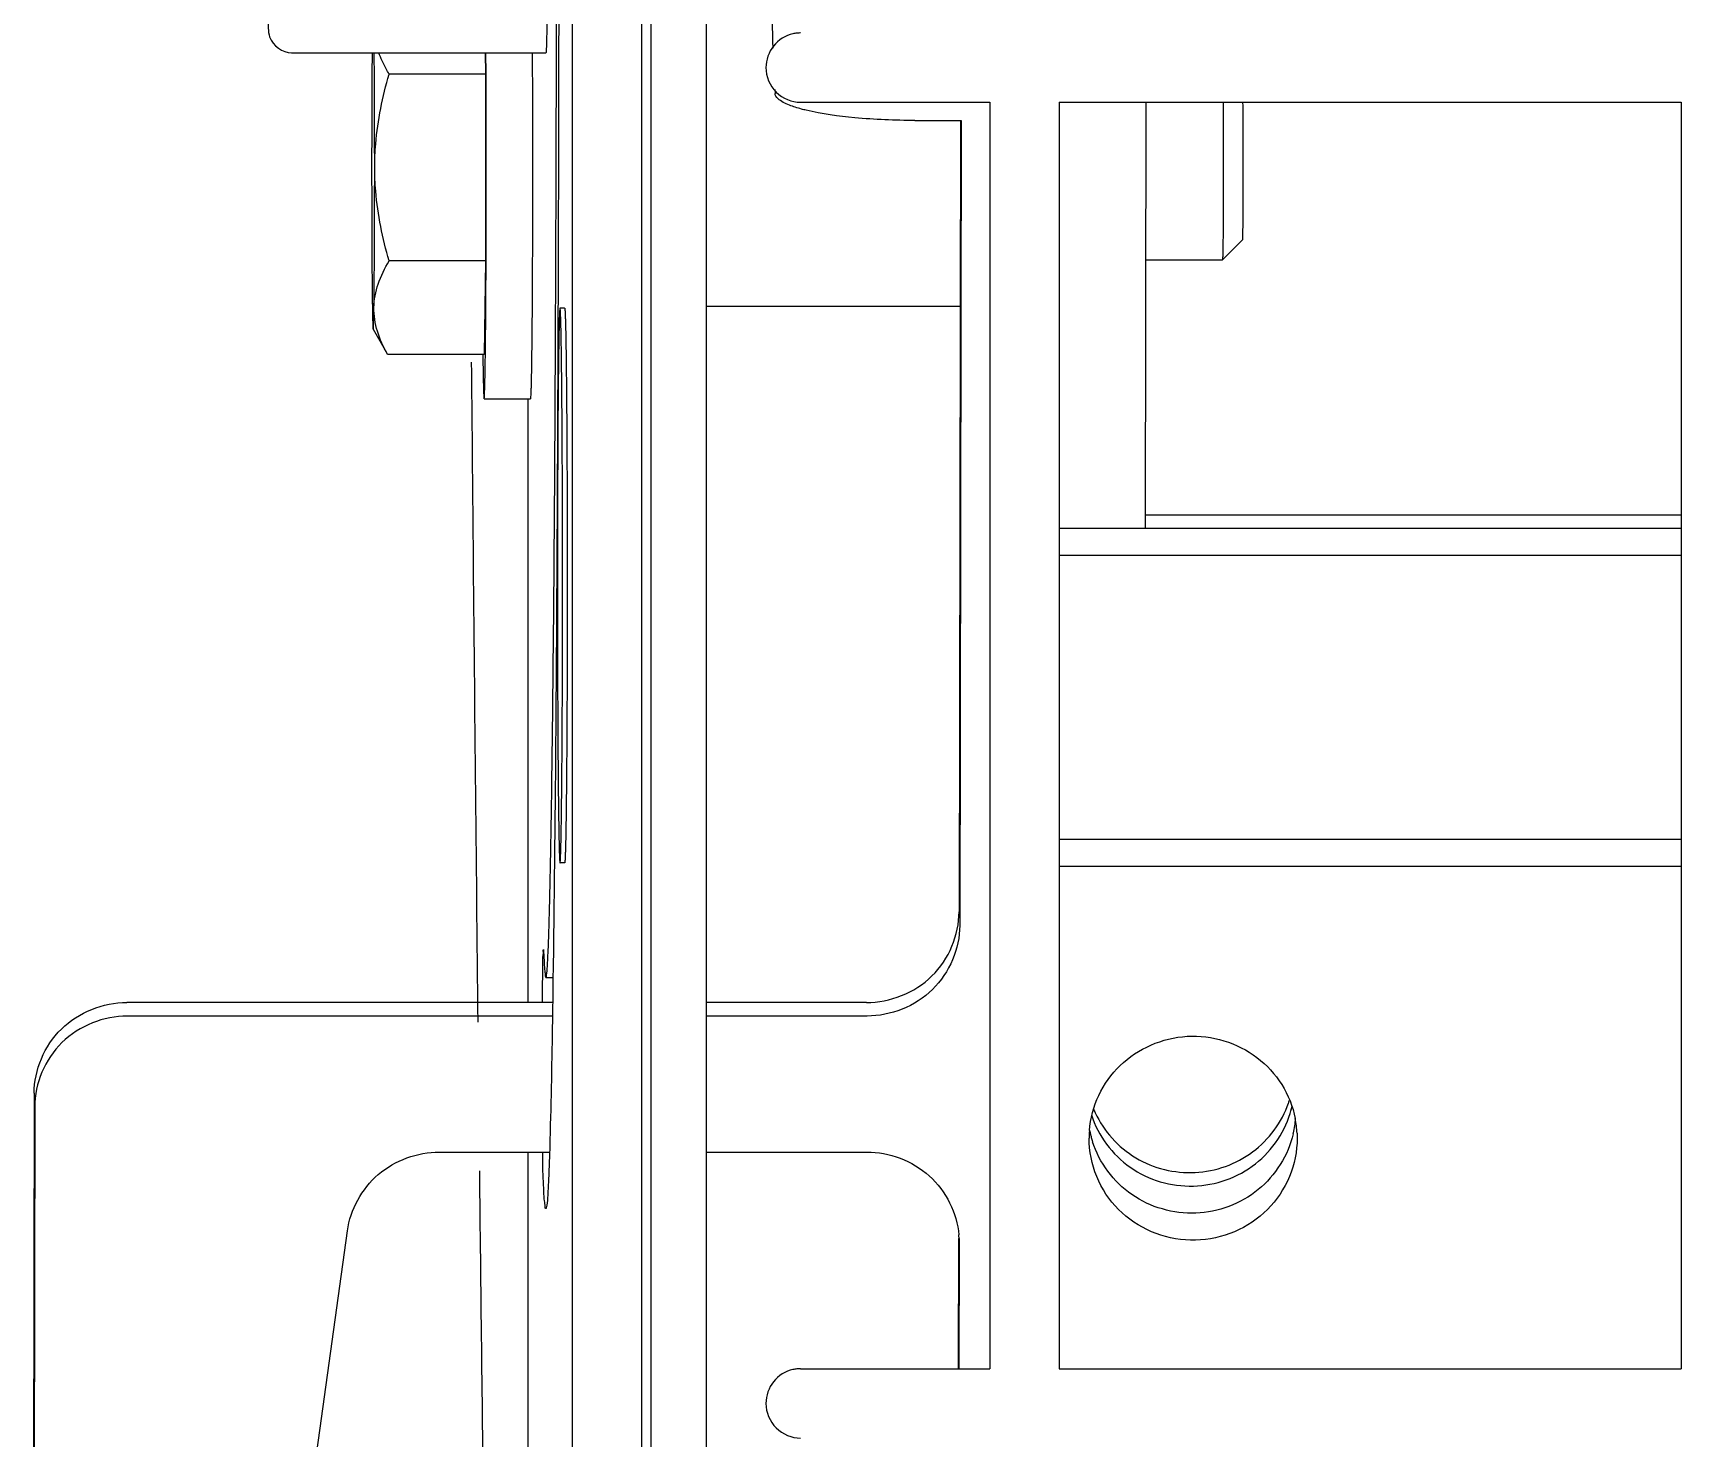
# Model space of a CAD drawing. Header units: millimetres. Extents: x 6781 to 13993, y -7973 to 4183.
# Drawn here: x 8723.26 to 8758.91, y -4946.59 to -4916.2 of the extents above; entities that cross this region are included whole.
import ezdxf

# ---------------------------------------------------------------- set-up
doc = ezdxf.new("R2010")
doc.units = ezdxf.units.MM
doc.header["$LTSCALE"] = 307.34
doc.layers.get('0').update_dxf_attribs({"linetype": 'CONTINUOUS'})

msp = doc.modelspace()

# ---------------------------------------------------------------- linework, layer by layer
at = {"color": 0, "linetype": 'Continuous'}
for p, q in [((8736.62893, -5003.6059), (8736.62893, -4739.6059)), ((8737.82887, -5004.6059), (8737.82887, -4739.6059)), ((8734.92419, -4880.15517), (8734.92373, -4977.90515)), ((8736.42412, -4880.15517), (8736.42366, -4977.90515)), ((8728.85519, -4916.62419), (8734.35495, -4916.62419)), ((8733.04431, -4916.62419), (8733.05176, -4917.08518)), ((8733.06175, -4917.08049), (8733.05957, -4916.61924)), ((8734.05953, -4916.61924), (8734.06048, -4916.80482)), ((8734.06048, -4916.80482), (8734.06071, -4916.85417)), ((8733.05176, -4917.08518), (8730.96445, -4917.08517)), ((8733.05176, -4917.08518), (8733.05176, -4921.12663)), ((8734.06071, -4916.85417), (8734.06187, -4917.1199)), ((8739.30745, -4917.41886), (8739.3114, -4917.50295)), ((8739.86549, -4917.6959), (8743.95857, -4917.6959)), ((8743.95857, -4917.6959), (8743.95857, -4945.0859)), ((8745.45857, -4917.6959), (8745.45857, -4945.0859)), ((8745.45857, -4917.6959), (8758.90792, -4917.6959)), ((8747.32213, -4926.9151), (8747.33923, -4917.6959)), ((8758.90792, -4917.6959), (8758.90792, -4945.0859)), ((8742.33872, -4918.08776), (8743.33867, -4918.08776)), ((8743.32441, -4918.08773), (8743.29267, -4935.20483)), ((8743.33867, -4918.08776), (8743.30639, -4935.49724)), ((8749.41853, -4920.67634), (8748.98908, -4921.10582)), ((8733.05176, -4921.12663), (8730.96445, -4921.12664)), ((8733.05176, -4921.12663), (8733.01911, -4923.14736)), ((8734.06071, -4921.35761), (8734.06048, -4921.40609)), ((8734.06187, -4921.09189), (8734.06071, -4921.35761)), ((8747.3329, -4921.10591), (8748.98891, -4921.10591)), ((8733.05569, -4922.20856), (8733.05626, -4922.1291)), ((8733.05626, -4922.1291), (8733.05643, -4922.10519)), ((8734.7607, -4922.14627), (8734.6607, -4922.14627)), ((8737.82887, -4922.10591), (8743.31696, -4922.10591)), ((8730.61868, -4922.60545), (8730.90993, -4923.11)), ((8730.61869, -4922.60545), (8730.61921, -4922.60591)), ((8733.01911, -4923.14736), (8730.93181, -4923.14736)), ((8733.01911, -4924.10591), (8734.01906, -4924.10591)), ((8733.96306, -4924.1059), (8733.963, -4937.16647)), ((8758.90792, -4926.6227), (8747.32267, -4926.6227)), ((8758.90792, -4926.9151), (8745.45857, -4926.9151)), ((8758.90792, -4927.49991), (8745.45857, -4927.49991)), ((8745.45857, -4933.63001), (8758.90792, -4933.63001)), ((8734.7607, -4934.14627), (8734.6607, -4934.14627)), ((8745.45857, -4934.21482), (8758.90792, -4934.21482)), ((8734.30151, -4936.02034), (8734.30635, -4936.07523)), ((8734.28641, -4936.61231), (8734.28733, -4936.53371)), ((8734.35495, -4936.62419), (8734.50853, -4936.62419)), ((8734.5014, -4937.16647), (8725.28981, -4937.16647)), ((8734.49685, -4937.45887), (8725.30354, -4937.45887)), ((8741.28912, -4937.16647), (8737.82887, -4937.16647)), ((8741.30284, -4937.45887), (8737.82887, -4937.45887)), ((8723.28626, -4939.1281), (8723.2608, -4952.85952)), ((8723.29999, -4939.4205), (8723.27453, -4953.15193)), ((8746.10713, -4940.20397), (8746.10481, -4940.09971)), ((8750.6023, -4939.99545), (8750.60461, -4940.09971)), ((8732.04882, -4940.40132), (8734.43191, -4940.40132)), ((8733.96299, -4940.40132), (8733.96295, -4947.62571)), ((8737.82887, -4940.40132), (8741.29739, -4940.40132)), ((8728.50524, -4953.41118), (8730.0633, -4942.10369)), ((8743.27957, -4942.27069), (8743.27435, -4945.0859)), ((8743.29366, -4942.36295), (8743.28861, -4945.0859)), ((8743.29162, -4942.27071), (8743.29366, -4942.36295)), ((8739.86549, -4945.0859), (8743.95857, -4945.0859)), ((8745.45857, -4945.0859), (8758.90792, -4945.0859))]:
    msp.add_line(p, q, dxfattribs=at)
for centre, radius, start, end in [((8748.21825, -4938.63605), 2.18303, 202.275004, 204.842294), ((8748.36145, -4938.6323), 2.17464, 340.956942, 342.737813), ((8748.38513, -4938.92777), 2.16423, 344.593904, 345.564396), ((8748.38289, -4938.92664), 2.16669, 345.244208, 346.406594), ((8748.37952, -4938.92633), 2.17002, 345.564458, 346.75019), ((8748.38615, -4938.92744), 2.16333, 346.40682, 346.708203), ((8748.2659, -4940.1039), 2.16109, 175.588009, 179.888874), ((8748.23995, -4939.51989), 2.16243, 191.167793, 193.089608), ((8748.40006, -4939.50946), 2.17716, 347.342087, 355.575084), ((8748.43049, -4940.09685), 2.17416, 2.673048, 11.178188), ((8748.23903, -4939.52004), 2.1615, 193.014209, 195.073921), ((8748.24682, -4939.51793), 2.16957, 195.074355, 197.693798), ((8748.41276, -4939.51205), 2.16419, 346.730547, 347.335014), ((8741.36799, -4942.3601), 1.92569, 2.660385, 4.93754)]:
    msp.add_arc(centre, radius, start, end, dxfattribs=at)
for points, knots in [([(8728.31954, -4914.00131), (8728.32143, -4914.32806), (8728.32574, -4914.8923), (8728.33335, -4915.53602), (8728.34183, -4915.9069), (8728.34809, -4916.10351), (8728.37655, -4916.41742), (8728.66013, -4916.62419), (8728.85519, -4916.62419)], [0, 0, 0, 0, 0.34168248, 0.58998622, 0.67332074, 0.72941201, 0.79602995, 1, 1, 1, 1]), ([(8734.35497, -4936.62419), (8734.36425, -4936.62412), (8734.36607, -4936.57224), (8734.3805, -4936.51083), (8734.3873, -4936.37363), (8734.40433, -4936.10705), (8734.42029, -4935.63808), (8734.44029, -4934.9352), (8734.45887, -4934.03829), (8734.47716, -4932.9584), (8734.49443, -4931.70301), (8734.51719, -4929.71019), (8734.54134, -4926.86986), (8734.56352, -4923.11037), (8734.57918, -4918.97448), (8734.58483, -4916.1056), (8734.58649, -4914.63059)], [0, 0, 0, 0, 0.00126526, 0.00479847, 0.01064356, 0.01879607, 0.04195113, 0.07409084, 0.1149465, 0.16419059, 0.2214137, 0.28615065, 0.43597786, 0.60876443, 0.79884946, 1, 1, 1, 1]), ([(8734.63342, -4914.62928), (8734.63282, -4915.2711), (8734.62969, -4917.78655), (8734.62352, -4920.302), (8734.61695, -4922.17562)], [0, 0, 0, 0, 0.25515058, 1, 1, 1, 1]), ([(8739.23752, -4914.63798), (8739.2391, -4914.86198), (8739.24602, -4915.49206), (8739.2466, -4916.12255), (8739.26565, -4916.52827)], [0, 0, 0, 0, 0.35547576, 1, 1, 1, 1]), ([(8734.39026, -4914.89117), (8734.3883, -4915.135), (8734.38295, -4915.55957), (8734.37951, -4916.05704), (8734.36792, -4916.34528), (8734.37168, -4916.49936), (8734.35277, -4916.56295), (8734.36464, -4916.62439), (8734.35494, -4916.62413)], [0, 0, 0, 0, 0.42191893, 0.73791785, 0.8514975, 0.93354051, 0.9832152, 1, 1, 1, 1]), ([(8739.6986, -4916.2147), (8739.53765, -4916.25147), (8739.23175, -4916.44043), (8739.11552, -4916.78073), (8739.11552, -4916.9459)], [0, 0, 0, 0, 0.49990628, 1, 1, 1, 1]), ([(8739.86549, -4916.19596), (8739.83745, -4916.19596), (8739.78134, -4916.19909), (8739.72593, -4916.20846), (8739.6986, -4916.2147)], [0, 0, 0, 0, 0.50004798, 1, 1, 1, 1]), ([(8730.59624, -4916.61853), (8730.59457, -4916.7958), (8730.58841, -4917.62492), (8730.58656, -4918.45406), (8730.58656, -4919.10591)], [0, 0, 0, 0, 0.21381731, 1, 1, 1, 1]), ([(8730.65186, -4919.10591), (8730.65186, -4918.87684), (8730.65104, -4918.04771), (8730.64784, -4917.21857), (8730.64218, -4916.61853)], [0, 0, 0, 0, 0.27626686, 1, 1, 1, 1]), ([(8730.96445, -4917.08517), (8730.94213, -4917.04756), (8730.85765, -4916.89925), (8730.78496, -4916.74381), (8730.74172, -4916.62442)], [0, 0, 0, 0, 0.25618924, 1, 1, 1, 1]), ([(8730.65186, -4919.10591), (8730.65186, -4918.93497), (8730.68078, -4918.25181), (8730.82243, -4917.57715), (8730.96445, -4917.08517)], [0, 0, 0, 0, 0.25027039, 1, 1, 1, 1]), ([(8733.06175, -4921.13134), (8733.06312, -4920.80125), (8733.06705, -4919.45097), (8733.06597, -4918.10067), (8733.06175, -4917.08049)], [0, 0, 0, 0, 0.24446461, 1, 1, 1, 1]), ([(8734.06187, -4917.1199), (8734.06252, -4917.27936), (8734.06481, -4917.94174), (8734.06571, -4918.60413), (8734.06571, -4919.10705)], [0, 0, 0, 0, 0.24073786, 1, 1, 1, 1]), ([(8739.11552, -4916.9459), (8739.11552, -4917.13726), (8739.27552, -4917.53592), (8739.67418, -4917.69583), (8739.86549, -4917.69583)], [0, 0, 0, 0, 0.50006362, 1, 1, 1, 1]), ([(8739.62186, -4917.75727), (8739.57678, -4917.73941), (8739.45899, -4917.68709), (8739.31551, -4917.59058), (8739.3114, -4917.50295)], [0, 0, 0, 0, 0.35594572, 1, 1, 1, 1]), ([(8739.98383, -4917.86777), (8739.94966, -4917.85952), (8739.8274, -4917.82831), (8739.70651, -4917.7908), (8739.62186, -4917.75727)], [0, 0, 0, 0, 0.2785333, 1, 1, 1, 1]), ([(8742.33872, -4918.08776), (8741.90371, -4918.08776), (8741.11444, -4918.05473), (8740.32846, -4917.95099), (8739.98383, -4917.86777)], [0, 0, 0, 0, 0.5509626, 1, 1, 1, 1]), ([(8749.0021, -4917.69139), (8749.00356, -4917.84783), (8749.00576, -4918.18764), (8749.00748, -4918.72208), (8749.00774, -4919.28932), (8749.00672, -4919.76068), (8749.00508, -4920.11762), (8749.00356, -4920.3565), (8749.00172, -4920.5685), (8748.99971, -4920.74914), (8748.99728, -4920.89433), (8748.9955, -4920.9921), (8748.99311, -4921.04986), (8748.99266, -4921.07848), (8748.98998, -4921.09487), (8748.9907, -4921.10419), (8748.98908, -4921.10582)], [0, 0, 0, 0, 0.13744506, 0.29854239, 0.46952591, 0.63578493, 0.71265351, 0.78311356, 0.84565129, 0.89892256, 0.94178476, 0.9733197, 0.98461911, 0.99285425, 0.99798268, 1, 1, 1, 1]), ([(8749.42474, -4917.6904), (8749.42946, -4917.93369), (8749.43146, -4918.34488), (8749.43327, -4918.93065), (8749.43301, -4919.35681), (8749.43205, -4919.6933), (8749.43097, -4919.92562), (8749.42953, -4920.13491), (8749.42789, -4920.31536), (8749.42577, -4920.46169), (8749.42431, -4920.56079), (8749.42208, -4920.61951), (8749.42187, -4920.64868), (8749.41912, -4920.66525), (8749.42015, -4920.67473), (8749.41853, -4920.67634)], [0, 0, 0, 0, 0.24446269, 0.41307137, 0.58847631, 0.67258466, 0.75111768, 0.82187029, 0.88285569, 0.9323633, 0.96900497, 0.98216406, 0.99175363, 0.99770477, 1, 1, 1, 1]), ([(8730.58656, -4919.10591), (8730.58656, -4919.40786), (8730.58817, -4920.41824), (8730.59144, -4921.42866), (8730.60288, -4922.13699)], [0, 0, 0, 0, 0.2988566, 1, 1, 1, 1]), ([(8730.63554, -4922.13699), (8730.63853, -4921.9516), (8730.6496, -4920.94127), (8730.65186, -4919.93087), (8730.65186, -4919.10591)], [0, 0, 0, 0, 0.18351606, 1, 1, 1, 1]), ([(8730.96445, -4921.12664), (8730.82243, -4920.63466), (8730.68078, -4919.96001), (8730.65186, -4919.27685), (8730.65186, -4919.10591)], [0, 0, 0, 0, 0.74972968, 1, 1, 1, 1]), ([(8734.06571, -4919.10705), (8734.06571, -4919.27685), (8734.06539, -4919.93847), (8734.06386, -4920.60008), (8734.06187, -4921.09189)], [0, 0, 0, 0, 0.25664408, 1, 1, 1, 1]), ([(8730.63554, -4922.13699), (8730.63833, -4921.96403), (8730.70903, -4921.60667), (8730.87041, -4921.2851), (8730.96445, -4921.12664)], [0, 0, 0, 0, 0.48421604, 1, 1, 1, 1]), ([(8733.05643, -4922.10519), (8733.05697, -4922.0282), (8733.0591, -4921.70359), (8733.06073, -4921.37898), (8733.06175, -4921.13134)], [0, 0, 0, 0, 0.2371572, 1, 1, 1, 1]), ([(8734.06048, -4921.40609), (8734.05954, -4921.60045), (8734.05746, -4921.97129), (8734.05353, -4922.49739), (8734.04899, -4922.96032), (8734.0446, -4923.30256), (8734.04072, -4923.5384), (8734.03789, -4923.68482), (8734.03497, -4923.80985), (8734.03203, -4923.91306), (8734.02901, -4923.99359), (8734.02643, -4924.04707), (8734.02404, -4924.0775), (8734.02268, -4924.09296), (8734.02108, -4924.10022), (8734.02017, -4924.10591), (8734.01906, -4924.10591)], [0, 0, 0, 0, 0.21589736, 0.41190992, 0.58438695, 0.73011659, 0.79208085, 0.84638594, 0.89277346, 0.93103432, 0.96098547, 0.98249802, 0.99005735, 0.99547885, 0.99876941, 1, 1, 1, 1]), ([(8730.60288, -4922.13699), (8730.60395, -4922.20269), (8730.6061, -4922.31674), (8730.60916, -4922.4484), (8730.61238, -4922.52694), (8730.61377, -4922.56578), (8730.61661, -4922.58988), (8730.61688, -4922.60233), (8730.61869, -4922.60545)], [0, 0, 0, 0, 0.42034023, 0.73005554, 0.84179851, 0.92420294, 0.97694328, 1, 1, 1, 1]), ([(8730.61921, -4922.60591), (8730.62181, -4922.60591), (8730.62048, -4922.5903), (8730.62499, -4922.57309), (8730.62543, -4922.53283), (8730.6281, -4922.4822), (8730.62984, -4922.4153), (8730.6328, -4922.299), (8730.63445, -4922.20449), (8730.63554, -4922.13699)], [0, 0, 0, 0, 0.01660137, 0.06462611, 0.14422669, 0.25507873, 0.39674349, 0.56863953, 1, 1, 1, 1]), ([(8730.93181, -4923.14736), (8730.84273, -4922.98862), (8730.69122, -4922.66555), (8730.63276, -4922.30907), (8730.63554, -4922.13699)], [0, 0, 0, 0, 0.51403115, 1, 1, 1, 1]), ([(8734.6607, -4922.14627), (8734.65813, -4922.14627), (8734.65804, -4922.16102), (8734.65393, -4922.17807), (8734.65237, -4922.21677), (8734.64934, -4922.2659), (8734.64689, -4922.33081), (8734.64304, -4922.44436), (8734.63869, -4922.62067), (8734.63384, -4922.87148), (8734.62923, -4923.17314), (8734.62489, -4923.52266), (8734.62088, -4923.9167), (8734.61723, -4924.35146), (8734.61278, -4925.00013), (8734.6085, -4925.87852), (8734.60542, -4926.98942), (8734.60438, -4928.14476), (8734.60541, -4929.30016), (8734.60849, -4930.41123), (8734.61276, -4931.28983), (8734.61721, -4931.93872), (8734.62086, -4932.37368), (8734.62487, -4932.76794), (8734.62921, -4933.1177), (8734.63381, -4933.41963), (8734.63867, -4933.67071), (8734.64301, -4933.84724), (8734.64686, -4933.961), (8734.6493, -4934.02603), (8734.65236, -4934.07538), (8734.65387, -4934.11407), (8734.65807, -4934.13153), (8734.65805, -4934.14613), (8734.66067, -4934.14627)], [0, 0, 0, 0, 0.00064425, 0.00246291, 0.00547372, 0.00967356, 0.01505214, 0.02159782, 0.03812522, 0.05909784, 0.08431375, 0.11353075, 0.1464683, 0.18280888, 0.22220248, 0.3086078, 0.40236519, 0.49987318, 0.59738589, 0.69115746, 0.77758611, 0.81699455, 0.85335187, 0.88630795, 0.91554508, 0.94078251, 0.96177786, 0.97832894, 0.98488672, 0.99027755, 0.99448974, 0.99751297, 0.99934403, 1, 1, 1, 1]), ([(8734.6607, -4934.14627), (8734.66328, -4934.14627), (8734.66337, -4934.13153), (8734.66748, -4934.11448), (8734.66903, -4934.07578), (8734.67207, -4934.02665), (8734.67452, -4933.96174), (8734.67837, -4933.84818), (8734.68271, -4933.67188), (8734.68757, -4933.42107), (8734.69217, -4933.1194), (8734.69652, -4932.76989), (8734.70053, -4932.37585), (8734.70418, -4931.94109), (8734.70863, -4931.29242), (8734.7129, -4930.41403), (8734.71599, -4929.30313), (8734.71703, -4928.14778), (8734.71599, -4926.99239), (8734.71291, -4925.88132), (8734.70865, -4925.00272), (8734.70419, -4924.35383), (8734.70055, -4923.91887), (8734.69654, -4923.5246), (8734.6922, -4923.17485), (8734.6876, -4922.87292), (8734.68274, -4922.62184), (8734.6784, -4922.44531), (8734.67454, -4922.33155), (8734.6721, -4922.26652), (8734.66905, -4922.21717), (8734.66754, -4922.17848), (8734.66334, -4922.16102), (8734.66335, -4922.14642), (8734.66073, -4922.14628)], [0, 0, 0, 0, 0.00064425, 0.00246291, 0.00547372, 0.00967356, 0.01505214, 0.02159782, 0.03812522, 0.05909784, 0.08431375, 0.11353075, 0.1464683, 0.18280888, 0.22220248, 0.3086078, 0.40236519, 0.49987318, 0.59738589, 0.69115746, 0.77758611, 0.81699455, 0.85335187, 0.88630795, 0.91554508, 0.94078251, 0.96177786, 0.97832894, 0.98488672, 0.99027755, 0.99448974, 0.99751297, 0.99934403, 1, 1, 1, 1]), ([(8734.76073, -4922.14628), (8734.76335, -4922.14642), (8734.76333, -4922.16102), (8734.76753, -4922.17848), (8734.76904, -4922.21717), (8734.7721, -4922.26652), (8734.77454, -4922.33155), (8734.77839, -4922.44531), (8734.78274, -4922.62183), (8734.78759, -4922.87292), (8734.79219, -4923.17484), (8734.79653, -4923.5246), (8734.80055, -4923.91886), (8734.80419, -4924.35382), (8734.80864, -4925.00271), (8734.81291, -4925.88132), (8734.81599, -4926.99239), (8734.81703, -4928.14779), (8734.81598, -4929.30313), (8734.8129, -4930.41403), (8734.80863, -4931.29241), (8734.80417, -4931.94108), (8734.80053, -4932.37584), (8734.79651, -4932.76988), (8734.79217, -4933.1194), (8734.78757, -4933.42107), (8734.78271, -4933.67188), (8734.77836, -4933.84818), (8734.77452, -4933.96174), (8734.77207, -4934.02665), (8734.76903, -4934.07578), (8734.76747, -4934.11448), (8734.76337, -4934.13153), (8734.76328, -4934.14627), (8734.7607, -4934.14627)], [0, 0, 0, 0, 0.00065596, 0.00248702, 0.00551022, 0.00972239, 0.01511317, 0.02167091, 0.03822188, 0.05921713, 0.0844545, 0.11369161, 0.14664772, 0.18300511, 0.22241363, 0.30884252, 0.40261443, 0.50012732, 0.59763513, 0.69139218, 0.77779726, 0.81719078, 0.85353129, 0.88646882, 0.91568584, 0.9409018, 0.96187453, 0.97840204, 0.98494776, 0.99032637, 0.99452624, 0.99753708, 0.99935574, 1, 1, 1, 1]), ([(8733.04645, -4923.15688), (8733.04735, -4923.08657), (8733.05112, -4922.77047), (8733.05387, -4922.45435), (8733.05569, -4922.20856)], [0, 0, 0, 0, 0.22245414, 1, 1, 1, 1]), ([(8734.61695, -4922.17562), (8734.61196, -4923.59861), (8734.59047, -4928.43409), (8734.5572, -4933.2696), (8734.50885, -4936.68179)], [0, 0, 0, 0, 0.29427976, 1, 1, 1, 1]), ([(8732.99176, -4923.15691), (8732.9927, -4923.22918), (8732.99458, -4923.365), (8732.99772, -4923.55527), (8733.00097, -4923.71829), (8733.00432, -4923.85302), (8733.0073, -4923.94733), (8733.00987, -4924.00789), (8733.01158, -4924.04239), (8733.01345, -4924.06855), (8733.01485, -4924.08896), (8733.01695, -4924.09828), (8733.01769, -4924.10591), (8733.01911, -4924.10591)], [0, 0, 0, 0, 0.22824356, 0.428964, 0.60094905, 0.74313697, 0.8546682, 0.89871813, 0.93487264, 0.96307346, 0.98328906, 0.99553111, 1, 1, 1, 1]), ([(8733.01911, -4924.10591), (8733.02052, -4924.10591), (8733.02126, -4924.09828), (8733.02337, -4924.08896), (8733.02476, -4924.06855), (8733.02664, -4924.04239), (8733.02834, -4924.00789), (8733.03091, -4923.94733), (8733.03389, -4923.85301), (8733.03724, -4923.71828), (8733.04049, -4923.55525), (8733.04363, -4923.36498), (8733.04552, -4923.22916), (8733.04645, -4923.15688)], [0, 0, 0, 0, 0.00446886, 0.01671088, 0.03692647, 0.0651273, 0.10128171, 0.14533152, 0.25686271, 0.39905035, 0.57103543, 0.77175601, 1, 1, 1, 1]), ([(8732.74238, -4923.31625), (8732.75346, -4924.54204), (8732.7973, -4929.2996), (8732.84457, -4934.05713), (8732.88192, -4937.58885)], [0, 0, 0, 0, 0.25765051, 1, 1, 1, 1]), ([(8741.28912, -4937.16647), (8741.79825, -4937.16647), (8742.85349, -4936.75703), (8743.29174, -4935.70706), (8743.29267, -4935.20483)], [0, 0, 0, 0, 0.50341141, 1, 1, 1, 1]), ([(8743.30639, -4935.49724), (8743.30546, -4935.99947), (8742.86721, -4937.04943), (8741.81197, -4937.45887), (8741.30284, -4937.45887)], [0, 0, 0, 0, 0.49658847, 1, 1, 1, 1]), ([(8734.28733, -4936.53371), (8734.28822, -4936.46028), (8734.29357, -4936.33828), (8734.28568, -4936.16165), (8734.30825, -4936.09278), (8734.2906, -4936.01885), (8734.30151, -4936.02042)], [0, 0, 0, 0, 0.42889485, 0.74364115, 0.93565454, 1, 1, 1, 1]), ([(8734.30635, -4936.07523), (8734.30984, -4936.1551), (8734.31823, -4936.28788), (8734.32418, -4936.47293), (8734.34396, -4936.55339), (8734.3428, -4936.62429), (8734.35497, -4936.62419)], [0, 0, 0, 0, 0.43407191, 0.74564575, 0.93393028, 1, 1, 1, 1]), ([(8734.28193, -4937.15761), (8734.28223, -4937.1079), (8734.28342, -4936.92613), (8734.28496, -4936.74437), (8734.28641, -4936.61231)], [0, 0, 0, 0, 0.27347928, 1, 1, 1, 1]), ([(8734.50885, -4936.68179), (8734.50329, -4937.07399), (8734.48366, -4938.33436), (8734.46032, -4939.59476), (8734.43208, -4940.4626)], [0, 0, 0, 0, 0.31117029, 1, 1, 1, 1]), ([(8723.28626, -4939.1281), (8723.2872, -4938.62587), (8723.72544, -4937.5759), (8724.78068, -4937.16647), (8725.28981, -4937.16647)], [0, 0, 0, 0, 0.49658847, 1, 1, 1, 1]), ([(8725.30354, -4937.45887), (8724.79441, -4937.45887), (8723.73917, -4937.86831), (8723.30092, -4938.91827), (8723.29999, -4939.4205)], [0, 0, 0, 0, 0.50341141, 1, 1, 1, 1]), ([(8746.11121, -4939.93766), (8746.13146, -4939.67504), (8746.27136, -4939.15092), (8746.89649, -4938.2782), (8748.21229, -4937.69587), (8749.5874, -4938.11981), (8750.31114, -4938.91296), (8750.51231, -4939.41694), (8750.5634, -4939.67537)], [0, 0, 0, 0, 0.12489221, 0.25046209, 0.4999228, 0.74946101, 0.87509209, 1, 1, 1, 1]), ([(8746.15443, -4939.59875), (8746.29847, -4940.04561), (8746.90934, -4940.86795), (8748.36404, -4941.29103), (8749.79304, -4940.78755), (8750.35845, -4939.93286), (8750.47812, -4939.4785)], [0, 0, 0, 0, 0.24850579, 0.4998496, 0.75130514, 1, 1, 1, 1]), ([(8746.23722, -4939.55319), (8746.42047, -4939.94901), (8747.051, -4940.64589), (8748.40443, -4940.97378), (8749.7179, -4940.5111), (8750.27478, -4939.75412), (8750.41708, -4939.34184)], [0, 0, 0, 0, 0.24874885, 0.50002005, 0.7512717, 1, 1, 1, 1]), ([(8750.60461, -4940.09971), (8750.60409, -4940.38278), (8750.48857, -4940.95645), (8749.99966, -4941.68264), (8749.26921, -4942.1751), (8748.40528, -4942.36137), (8747.53384, -4942.21549), (8746.78198, -4941.75739), (8746.26105, -4941.05437), (8746.12031, -4940.48666), (8746.10714, -4940.20397)], [0, 0, 0, 0, 0.12390646, 0.24850651, 0.37402105, 0.50014211, 0.62621805, 0.75162636, 0.87612226, 1, 1, 1, 1]), ([(8750.51944, -4940.00769), (8750.41072, -4940.46979), (8749.85785, -4941.34777), (8748.41908, -4941.87846), (8746.94326, -4941.46179), (8746.32412, -4940.62946), (8746.17988, -4940.17733)], [0, 0, 0, 0, 0.24861831, 0.5000606, 0.75145589, 1, 1, 1, 1]), ([(8730.0633, -4942.10369), (8730.12643, -4941.6455), (8730.61669, -4940.74306), (8731.58052, -4940.40132), (8732.04882, -4940.40132)], [0, 0, 0, 0, 0.49689655, 1, 1, 1, 1]), ([(8734.29662, -4940.96544), (8734.2954, -4940.93744), (8734.28998, -4940.75427), (8734.28796, -4940.57104), (8734.28628, -4940.41585)], [0, 0, 0, 0, 0.1529846, 1, 1, 1, 1]), ([(8734.43208, -4940.4626), (8734.42659, -4940.63139), (8734.41688, -4940.92455), (8734.39674, -4941.27788), (8734.38443, -4941.50663), (8734.36725, -4941.58855), (8734.36187, -4941.62416), (8734.35496, -4941.62419)], [0, 0, 0, 0, 0.43427956, 0.74621565, 0.93452436, 0.98222312, 1, 1, 1, 1]), ([(8741.29739, -4940.40132), (8741.77945, -4940.40132), (8742.77466, -4940.76547), (8743.24559, -4941.72027), (8743.28653, -4942.19435)], [0, 0, 0, 0, 0.50324265, 1, 1, 1, 1]), ([(8732.91659, -4940.80637), (8732.94455, -4943.35192), (8733.05119, -4952.63303), (8733.17677, -4961.91394), (8733.2864, -4968.64906)], [0, 0, 0, 0, 0.27427054, 1, 1, 1, 1]), ([(8734.35496, -4941.62419), (8734.34036, -4941.62425), (8734.34177, -4941.53931), (8734.31801, -4941.44263), (8734.31089, -4941.22065), (8734.30082, -4941.06129), (8734.29662, -4940.96544)], [0, 0, 0, 0, 0.06608387, 0.25432702, 0.56590938, 1, 1, 1, 1]), ([(8739.6986, -4945.1047), (8739.53765, -4945.14147), (8739.23175, -4945.33043), (8739.11552, -4945.67073), (8739.11552, -4945.8359)], [0, 0, 0, 0, 0.49990628, 1, 1, 1, 1]), ([(8739.86549, -4945.08596), (8739.83745, -4945.08596), (8739.78134, -4945.08909), (8739.72593, -4945.09846), (8739.6986, -4945.1047)], [0, 0, 0, 0, 0.50004798, 1, 1, 1, 1]), ([(8739.11552, -4945.8359), (8739.11552, -4946.02726), (8739.27552, -4946.42592), (8739.67418, -4946.58583), (8739.86549, -4946.58583)], [0, 0, 0, 0, 0.50006362, 1, 1, 1, 1])]:
    msp.add_open_spline(points, degree=3, knots=knots, dxfattribs=at)

doc.saveas('drawing.dxf')
